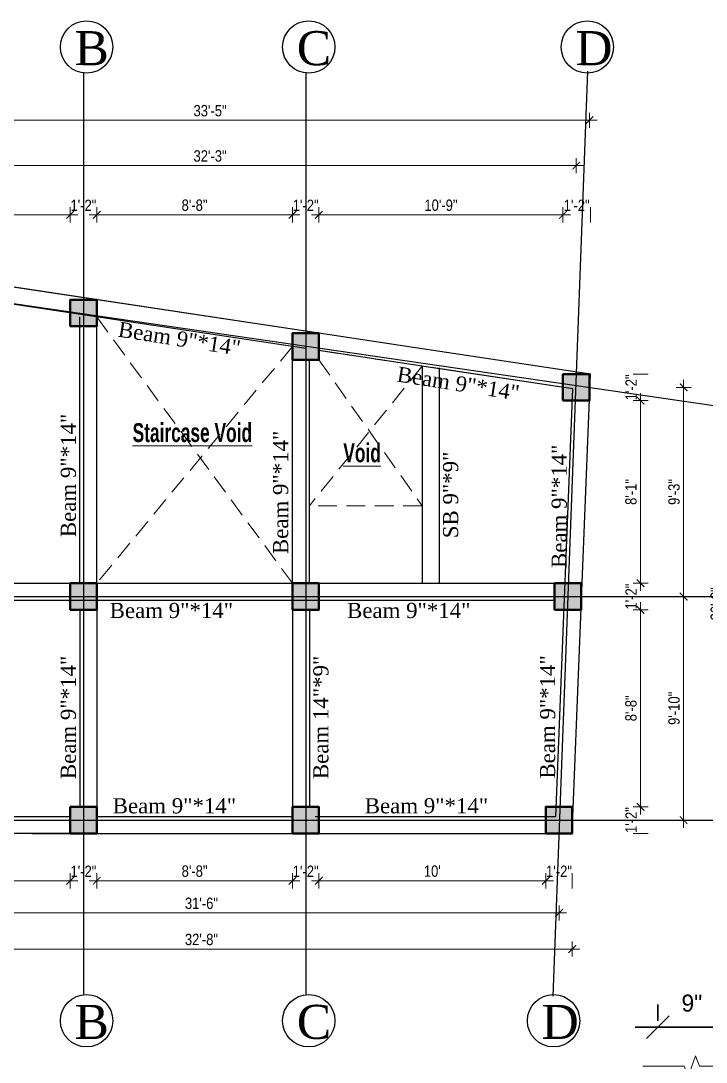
# Model space of a CAD drawing. Header units: inches. Extents: x -10117506 to -5032697, y -6529230 to -3254494.
# Drawn here: x -5041969 to -5041607, y -3261104 to -3260553 of the extents above; entities that cross this region are included whole.
import ezdxf

# ---------------------------------------------------------------- set-up
doc = ezdxf.new("R2010")
doc.units = ezdxf.units.IN
doc.header["$LTSCALE"] = 2
doc.header["$MEASUREMENT"] = 0
doc.header["$PDMODE"] = 34
doc.linetypes.add('ACAD_ISO02W100', pattern=[15, 12, -3])
doc.linetypes.add('HIDDEN', pattern=[0.375, 0.25, -0.125])
doc.layers.get('0').update_dxf_attribs({"linetype": 'CONTINUOUS'})
doc.layers.get('DEFPOINTS').update_dxf_attribs({"color": 141, "linetype": 'CONTINUOUS'})
for name, color, linetype, lineweight in [('C-COLUMN', 1, 'CONTINUOUS', 50), ('DIM 1-100', 4, 'CONTINUOUS', 13), ('DIM_LINE', 173, 'CONTINUOUS', 20), ('HACTH', 253, 'CONTINUOUS', 5), ('HATCH', 60, 'ACAD_ISO02W100', 13), ('Text-100.w', 254, 'CONTINUOUS', 9), ('Toilet', 7, 'CONTINUOUS', 25), ('TRENCH', 1, 'CONTINUOUS', 35), ('window', 4, 'CONTINUOUS', 13)]:
    doc.layers.add(name, color=color, linetype=linetype, lineweight=lineweight)
doc.layers.add('WAll', color=20, linetype='CONTINUOUS')
doc.styles.add('Arial', font='arial.ttf', dxfattribs={"width": 0.8, "height": 12})
doc.styles.add('NIR', font='COPRGTL.TTF')
doc.styles.add('ordinary', font='times.ttf')
doc.styles.get("Standard").update_dxf_attribs({"font": 'ARIALN.TTF'})
doc.styles.add('TIMES', font='times.ttf')
doc.dimstyles.new('1 by 96', dxfattribs={"dimtxt": 6, "dimasz": 4, "dimexe": 4, "dimexo": 4, "dimgap": 2, "dimtad": 1, "dimdec": 0, "dimzin": 0, "dimdsep": 46, "dimlunit": 4, "dimtxsty": 'Standard', "dimblk": 'ARCHTICK', "dimcen": 0, "dimdle": 4, "dimadec": 0, "dimazin": 0, "dimtfac": 1, "dimtdec": 0, "dimtix": 1, "dimtofl": 0, "dimtmove": 1, "dimatfit": 3, "dimldrblk": 'ARCHTICK', "dimfxl": 4, "dimfxlon": 1, "dimtolj": 1, "dimtzin": 0, "dimlwd": -1, "dimlwe": -1, "dimarcsym": 0})
doc.dimstyles.new('nir', dxfattribs={"dimtxt": 7, "dimasz": 3, "dimexe": 3, "dimexo": 3, "dimgap": 2, "dimtad": 1, "dimdec": 0, "dimzin": 3, "dimlunit": 4, "dimtxsty": 'TIMES', "dimblk": 'OBLIQUE', "dimcen": 2.5, "dimdle": 3, "dimclrt": 3, "dimadec": 0, "dimazin": 0, "dimtfac": 1, "dimtdec": 0, "dimtmove": 2, "dimatfit": 3, "dimfxl": 1, "dimarcsym": 0})

# ---------------------------------------------------------------- blocks, each defined once
blk = doc.blocks.new('_Oblique')
at = {"color": 0, "linetype": 'ByBlock', "lineweight": -2}
blk.add_line((-0.5, -0.5), (0.5, 0.5), dxfattribs=at)
blk = doc.blocks.new('*D66')
at = {"layer": 'DEFPOINTS', "color": 0, "transparency": 16777216}
for p in [(64181.38, -81180.18), (64172.38, -81185.32), (64181.38, -81185.32)]:
    blk.add_point(p, dxfattribs=at)
at = {"layer": 'DIM_LINE', "color": 0, "lineweight": -2, "transparency": 16777216}
for p, q in [((64172.38, -81179.32), (64172.38, -81177.18)), ((64181.38, -81179.32), (64181.38, -81177.18)), ((64169.38, -81180.18), (64184.38, -81180.18))]:
    blk.add_line(p, q, dxfattribs=at)
at = {"layer": 'DIM_LINE', "color": 0, "lineweight": -2, "transparency": 16777216, "xscale": 3, "yscale": 3, "zscale": 3, "rotation": 180}
blk.add_blockref('_Oblique', (64172.38, -81180.18), dxfattribs=at)
at = {"layer": 'DIM_LINE', "color": 0, "lineweight": -2, "transparency": 16777216, "xscale": 3, "yscale": 3, "zscale": 3}
blk.add_blockref('_Oblique', (64181.38, -81180.18), dxfattribs=at)
at = {"layer": 'DIM_LINE', "color": 3, "transparency": 16777216, "insert": (64176.88, -81177.01), "char_height": 2.25, "attachment_point": 5, "style": 'NIR'}
blk.add_mtext('9"', dxfattribs=at)
blk = doc.blocks.new('_ArchTick')
at = {"color": 0, "linetype": 'ByBlock', "const_width": 0.15}
blk.add_lwpolyline([(-0.5, -0.5), (0.5, 0.5)], dxfattribs=at)
blk = doc.blocks.new('*D627')
at = {"layer": 'DEFPOINTS', "color": 0, "transparency": 16777216}
for p in [(-5042055.72, -3260982.68), (-5041943.07, -3260982.68), (-5041943.07, -3261007.76)]:
    blk.add_point(p, dxfattribs=at)
at = {"layer": 'DIM 1-100', "color": 0, "transparency": 16777216}
for p, q in [((-5042055.72, -3261003.76), (-5042055.72, -3261011.76)), ((-5041943.07, -3261003.76), (-5041943.07, -3261011.76)), ((-5042059.72, -3261007.76), (-5041939.07, -3261007.76))]:
    blk.add_line(p, q, dxfattribs=at)
at = {"layer": 'DIM 1-100', "color": 0, "transparency": 16777216, "xscale": 4, "yscale": 4, "zscale": 4, "rotation": 180}
blk.add_blockref('_ArchTick', (-5042055.72, -3261007.76), dxfattribs=at)
at = {"layer": 'DIM 1-100', "color": 0, "transparency": 16777216, "xscale": 4, "yscale": 4, "zscale": 4}
blk.add_blockref('_ArchTick', (-5041943.07, -3261007.76), dxfattribs=at)
at = {"layer": 'DIM 1-100', "color": 0, "transparency": 16777216, "insert": (-5041999.4, -3261002.7), "char_height": 6, "attachment_point": 5}
blk.add_mtext('\\A1;9\'-5"', dxfattribs=at)
blk = doc.blocks.new('*D628')
at = {"layer": 'DEFPOINTS', "color": 0, "transparency": 16777216}
for p in [(-5041943.07, -3260982.68), (-5041929.07, -3260982.68), (-5041929.07, -3261007.76)]:
    blk.add_point(p, dxfattribs=at)
at = {"layer": 'DIM 1-100', "color": 0, "transparency": 16777216}
for p, q in [((-5041943.07, -3261003.76), (-5041943.07, -3261011.76)), ((-5041929.07, -3261003.76), (-5041929.07, -3261011.76))]:
    blk.add_line(p, q, dxfattribs=at)
at = {"layer": 'DIM 1-100', "color": 0, "transparency": 16777216, "insert": (-5041936.07, -3261002.75), "char_height": 6, "attachment_point": 5}
blk.add_mtext('\\A1;1\'-2"', dxfattribs=at)
blk = doc.blocks.new('*D629')
at = {"layer": 'DEFPOINTS', "color": 0, "transparency": 16777216}
for p in [(-5041929.07, -3260982.68), (-5041825.57, -3260982.68), (-5041825.57, -3261007.76)]:
    blk.add_point(p, dxfattribs=at)
at = {"layer": 'DIM 1-100', "color": 0, "transparency": 16777216}
for p, q in [((-5041929.07, -3261003.76), (-5041929.07, -3261011.76)), ((-5041825.57, -3261003.76), (-5041825.57, -3261011.76)), ((-5041933.07, -3261007.76), (-5041821.57, -3261007.76))]:
    blk.add_line(p, q, dxfattribs=at)
at = {"layer": 'DIM 1-100', "color": 0, "transparency": 16777216, "xscale": 4, "yscale": 4, "zscale": 4, "rotation": 180}
blk.add_blockref('_ArchTick', (-5041929.07, -3261007.76), dxfattribs=at)
at = {"layer": 'DIM 1-100', "color": 0, "transparency": 16777216, "xscale": 4, "yscale": 4, "zscale": 4}
blk.add_blockref('_ArchTick', (-5041825.57, -3261007.76), dxfattribs=at)
at = {"layer": 'DIM 1-100', "color": 0, "transparency": 16777216, "insert": (-5041877.32, -3261002.7), "char_height": 6, "attachment_point": 5}
blk.add_mtext('\\A1;8\'-8"', dxfattribs=at)
blk = doc.blocks.new('*D630')
at = {"layer": 'DEFPOINTS', "color": 0, "transparency": 16777216}
for p in [(-5041825.57, -3260982.68), (-5041811.57, -3260982.68), (-5041811.57, -3261007.76)]:
    blk.add_point(p, dxfattribs=at)
at = {"layer": 'DIM 1-100', "color": 0, "transparency": 16777216}
for p, q in [((-5041825.57, -3261003.76), (-5041825.57, -3261011.76)), ((-5041811.57, -3261003.76), (-5041811.57, -3261011.76))]:
    blk.add_line(p, q, dxfattribs=at)
at = {"layer": 'DIM 1-100', "color": 0, "transparency": 16777216, "insert": (-5041818.57, -3261002.75), "char_height": 6, "attachment_point": 5}
blk.add_mtext('\\A1;1\'-2"', dxfattribs=at)
blk = doc.blocks.new('*D631')
at = {"layer": 'DEFPOINTS', "color": 0, "transparency": 16777216}
for p in [(-5041811.57, -3260982.68), (-5041691.61, -3260982.68), (-5041691.61, -3261007.76)]:
    blk.add_point(p, dxfattribs=at)
at = {"layer": 'DIM 1-100', "color": 0, "transparency": 16777216}
for p, q in [((-5041811.57, -3261003.76), (-5041811.57, -3261011.76)), ((-5041691.61, -3261003.76), (-5041691.61, -3261011.76)), ((-5041815.57, -3261007.76), (-5041687.61, -3261007.76))]:
    blk.add_line(p, q, dxfattribs=at)
at = {"layer": 'DIM 1-100', "color": 0, "transparency": 16777216, "xscale": 4, "yscale": 4, "zscale": 4, "rotation": 180}
blk.add_blockref('_ArchTick', (-5041811.57, -3261007.76), dxfattribs=at)
at = {"layer": 'DIM 1-100', "color": 0, "transparency": 16777216, "xscale": 4, "yscale": 4, "zscale": 4}
blk.add_blockref('_ArchTick', (-5041691.61, -3261007.76), dxfattribs=at)
at = {"layer": 'DIM 1-100', "color": 0, "transparency": 16777216, "insert": (-5041751.59, -3261002.7), "char_height": 6, "attachment_point": 5}
blk.add_mtext("\\A1;10'", dxfattribs=at)
blk = doc.blocks.new('*D632')
at = {"layer": 'DEFPOINTS', "color": 0, "transparency": 16777216}
for p in [(-5041691.61, -3260982.68), (-5041677.61, -3260982.68), (-5041677.61, -3261007.76)]:
    blk.add_point(p, dxfattribs=at)
at = {"layer": 'DIM 1-100', "color": 0, "transparency": 16777216}
for p, q in [((-5041691.61, -3261003.76), (-5041691.61, -3261011.76)), ((-5041677.61, -3261003.76), (-5041677.61, -3261011.76))]:
    blk.add_line(p, q, dxfattribs=at)
at = {"layer": 'DIM 1-100', "color": 0, "transparency": 16777216, "insert": (-5041684.61, -3261002.75), "char_height": 6, "attachment_point": 5}
blk.add_mtext('\\A1;1\'-2"', dxfattribs=at)
blk = doc.blocks.new('*D633')
at = {"layer": 'DEFPOINTS', "color": 0, "transparency": 16777216}
for p in [(-5042062.72, -3260982.68), (-5041684.61, -3260982.68), (-5041684.61, -3261024.77)]:
    blk.add_point(p, dxfattribs=at)
at = {"layer": 'DIM 1-100', "color": 0, "transparency": 16777216}
for p, q in [((-5042062.72, -3261020.77), (-5042062.72, -3261028.77)), ((-5041684.61, -3261020.77), (-5041684.61, -3261028.77)), ((-5042066.72, -3261024.77), (-5041680.61, -3261024.77))]:
    blk.add_line(p, q, dxfattribs=at)
at = {"layer": 'DIM 1-100', "color": 0, "transparency": 16777216, "xscale": 4, "yscale": 4, "zscale": 4, "rotation": 180}
blk.add_blockref('_ArchTick', (-5042062.72, -3261024.77), dxfattribs=at)
at = {"layer": 'DIM 1-100', "color": 0, "transparency": 16777216, "xscale": 4, "yscale": 4, "zscale": 4}
blk.add_blockref('_ArchTick', (-5041684.61, -3261024.77), dxfattribs=at)
at = {"layer": 'DIM 1-100', "color": 0, "transparency": 16777216, "insert": (-5041873.67, -3261019.71), "char_height": 6, "attachment_point": 5}
blk.add_mtext('\\A1;31\'-6"', dxfattribs=at)
blk = doc.blocks.new('*D634')
at = {"layer": 'DEFPOINTS', "color": 0, "transparency": 16777216}
for p in [(-5042069.72, -3260982.68), (-5041677.61, -3260982.68), (-5042069.72, -3261043.88)]:
    blk.add_point(p, dxfattribs=at)
at = {"layer": 'DIM 1-100', "color": 0, "transparency": 16777216}
for p, q in [((-5042069.72, -3261039.88), (-5042069.72, -3261047.88)), ((-5041677.61, -3261039.88), (-5041677.61, -3261047.88)), ((-5041673.61, -3261043.88), (-5042073.72, -3261043.88))]:
    blk.add_line(p, q, dxfattribs=at)
at = {"layer": 'DIM 1-100', "color": 0, "transparency": 16777216, "xscale": 4, "yscale": 4, "zscale": 4, "rotation": 180}
blk.add_blockref('_ArchTick', (-5042069.72, -3261043.88), dxfattribs=at)
at = {"layer": 'DIM 1-100', "color": 0, "transparency": 16777216, "xscale": 4, "yscale": 4, "zscale": 4}
blk.add_blockref('_ArchTick', (-5041677.61, -3261043.88), dxfattribs=at)
at = {"layer": 'DIM 1-100', "color": 0, "transparency": 16777216, "insert": (-5041873.67, -3261038.82), "char_height": 6, "attachment_point": 5}
blk.add_mtext('\\A1;32\'-8"', dxfattribs=at)
blk = doc.blocks.new('*D635')
at = {"layer": 'DEFPOINTS', "color": 0, "transparency": 16777216}
for p in [(-5041668.51, -3260739.86), (-5041668.59, -3260753.86), (-5041641.49, -3260753.86)]:
    blk.add_point(p, dxfattribs=at)
at = {"layer": 'DIM 1-100', "color": 0, "transparency": 16777216}
for p, q in [((-5041645.49, -3260739.86), (-5041637.49, -3260739.86)), ((-5041645.49, -3260753.86), (-5041637.49, -3260753.86))]:
    blk.add_line(p, q, dxfattribs=at)
at = {"layer": 'DIM 1-100', "color": 0, "transparency": 16777216, "insert": (-5041646.5, -3260746.86), "char_height": 6, "attachment_point": 5, "rotation": 90}
blk.add_mtext('\\A1;1\'-2"', dxfattribs=at)
blk = doc.blocks.new('*D636')
at = {"layer": 'DEFPOINTS', "color": 0, "transparency": 16777216}
for p in [(-5041668.59, -3260753.86), (-5041672.95, -3260850.45), (-5041641.49, -3260850.45)]:
    blk.add_point(p, dxfattribs=at)
at = {"layer": 'DIM 1-100', "color": 0, "transparency": 16777216}
for p, q in [((-5041645.49, -3260753.86), (-5041637.49, -3260753.86)), ((-5041641.49, -3260749.86), (-5041641.49, -3260854.45)), ((-5041645.49, -3260850.45), (-5041637.49, -3260850.45))]:
    blk.add_line(p, q, dxfattribs=at)
at = {"layer": 'DIM 1-100', "color": 0, "transparency": 16777216, "xscale": 4, "yscale": 4, "zscale": 4}
for p, rotation in [((-5041641.49, -3260753.86), 90), ((-5041641.49, -3260850.45), 270)]:
    blk.add_blockref('_ArchTick', p, dxfattribs=dict(at, rotation=rotation))
at = {"layer": 'DIM 1-100', "color": 0, "transparency": 16777216, "insert": (-5041646.55, -3260802.16), "char_height": 6, "attachment_point": 5, "rotation": 90}
blk.add_mtext('\\A1;8\'-1"', dxfattribs=at)
blk = doc.blocks.new('*D637')
at = {"layer": 'DEFPOINTS', "color": 0, "transparency": 16777216}
for p in [(-5041672.95, -3260850.45), (-5041672.95, -3260864.45), (-5041641.49, -3260864.45)]:
    blk.add_point(p, dxfattribs=at)
at = {"layer": 'DIM 1-100', "color": 0, "transparency": 16777216}
for p, q in [((-5041645.49, -3260850.45), (-5041637.49, -3260850.45)), ((-5041645.49, -3260864.45), (-5041637.49, -3260864.45))]:
    blk.add_line(p, q, dxfattribs=at)
at = {"layer": 'DIM 1-100', "color": 0, "transparency": 16777216, "insert": (-5041646.5, -3260857.45), "char_height": 6, "attachment_point": 5, "rotation": 90}
blk.add_mtext('\\A1;1\'-2"', dxfattribs=at)
blk = doc.blocks.new('*D638')
at = {"layer": 'DEFPOINTS', "color": 0, "transparency": 16777216}
for p in [(-5041672.95, -3260864.45), (-5041677.61, -3260968.68), (-5041641.49, -3260968.68)]:
    blk.add_point(p, dxfattribs=at)
at = {"layer": 'DIM 1-100', "color": 0, "transparency": 16777216}
for p, q in [((-5041641.49, -3260860.45), (-5041641.49, -3260972.68)), ((-5041645.49, -3260864.45), (-5041637.49, -3260864.45)), ((-5041645.49, -3260968.68), (-5041637.49, -3260968.68))]:
    blk.add_line(p, q, dxfattribs=at)
at = {"layer": 'DIM 1-100', "color": 0, "transparency": 16777216, "xscale": 4, "yscale": 4, "zscale": 4}
for p, rotation in [((-5041641.49, -3260864.45), 90), ((-5041641.49, -3260968.68), 270)]:
    blk.add_blockref('_ArchTick', p, dxfattribs=dict(at, rotation=rotation))
at = {"layer": 'DIM 1-100', "color": 0, "transparency": 16777216, "insert": (-5041646.55, -3260916.57), "char_height": 6, "attachment_point": 5, "rotation": 90}
blk.add_mtext('\\A1;8\'-8"', dxfattribs=at)
blk = doc.blocks.new('*D639')
at = {"layer": 'DEFPOINTS', "color": 0, "transparency": 16777216}
for p in [(-5041677.61, -3260968.68), (-5041677.61, -3260982.68), (-5041641.49, -3260982.68)]:
    blk.add_point(p, dxfattribs=at)
at = {"layer": 'DIM 1-100', "color": 0, "transparency": 16777216}
for p, q in [((-5041645.49, -3260968.68), (-5041637.49, -3260968.68)), ((-5041645.49, -3260982.68), (-5041637.49, -3260982.68))]:
    blk.add_line(p, q, dxfattribs=at)
at = {"layer": 'DIM 1-100', "color": 0, "transparency": 16777216, "insert": (-5041646.5, -3260975.68), "char_height": 6, "attachment_point": 5, "rotation": 90}
blk.add_mtext('\\A1;1\'-2"', dxfattribs=at)
blk = doc.blocks.new('*D640')
at = {"layer": 'DEFPOINTS', "color": 0, "transparency": 16777216}
for p in [(-5041668.51, -3260746.86), (-5041672.95, -3260857.45), (-5041618.72, -3260857.45)]:
    blk.add_point(p, dxfattribs=at)
at = {"layer": 'DIM 1-100', "color": 0, "transparency": 16777216}
for p, q in [((-5041618.72, -3260742.86), (-5041618.72, -3260861.45)), ((-5041622.72, -3260746.86), (-5041614.72, -3260746.86)), ((-5041622.72, -3260857.45), (-5041614.72, -3260857.45))]:
    blk.add_line(p, q, dxfattribs=at)
at = {"layer": 'DIM 1-100', "color": 0, "transparency": 16777216, "xscale": 4, "yscale": 4, "zscale": 4}
for p, rotation in [((-5041618.72, -3260746.86), 90), ((-5041618.72, -3260857.45), 270)]:
    blk.add_blockref('_ArchTick', p, dxfattribs=dict(at, rotation=rotation))
at = {"layer": 'DIM 1-100', "color": 0, "transparency": 16777216, "insert": (-5041623.78, -3260802.16), "char_height": 6, "attachment_point": 5, "rotation": 90}
blk.add_mtext('\\A1;9\'-3"', dxfattribs=at)
blk = doc.blocks.new('*D641')
at = {"layer": 'DEFPOINTS', "color": 0, "transparency": 16777216}
for p in [(-5041672.95, -3260857.45), (-5041677.61, -3260975.68), (-5041618.72, -3260975.68)]:
    blk.add_point(p, dxfattribs=at)
at = {"layer": 'DIM 1-100', "color": 0, "transparency": 16777216}
for p, q in [((-5041622.72, -3260857.45), (-5041614.72, -3260857.45)), ((-5041618.72, -3260853.45), (-5041618.72, -3260979.68)), ((-5041622.72, -3260975.68), (-5041614.72, -3260975.68))]:
    blk.add_line(p, q, dxfattribs=at)
at = {"layer": 'DIM 1-100', "color": 0, "transparency": 16777216, "xscale": 4, "yscale": 4, "zscale": 4}
for p, rotation in [((-5041618.72, -3260857.45), 90), ((-5041618.72, -3260975.68), 270)]:
    blk.add_blockref('_ArchTick', p, dxfattribs=dict(at, rotation=rotation))
at = {"layer": 'DIM 1-100', "color": 0, "transparency": 16777216, "insert": (-5041623.78, -3260916.57), "char_height": 6, "attachment_point": 5, "rotation": 90}
blk.add_mtext('\\A1;9\'-10"', dxfattribs=at)
blk = doc.blocks.new('*D642')
at = {"layer": 'DEFPOINTS', "color": 0, "transparency": 16777216}
for p in [(-5041668.04, -3260739.92), (-5041596.38, -3260739.92), (-5041677.61, -3260982.68)]:
    blk.add_point(p, dxfattribs=at)
at = {"layer": 'DIM 1-100', "color": 0, "transparency": 16777216}
for p, q in [((-5041596.38, -3260986.68), (-5041596.38, -3260735.92)), ((-5041600.38, -3260739.92), (-5041592.38, -3260739.92)), ((-5041600.38, -3260982.68), (-5041592.38, -3260982.68))]:
    blk.add_line(p, q, dxfattribs=at)
at = {"layer": 'DIM 1-100', "color": 0, "transparency": 16777216, "xscale": 4, "yscale": 4, "zscale": 4}
for p, rotation in [((-5041596.38, -3260739.92), 90), ((-5041596.38, -3260982.68), 270)]:
    blk.add_blockref('_ArchTick', p, dxfattribs=dict(at, rotation=rotation))
at = {"layer": 'DIM 1-100', "color": 0, "transparency": 16777216, "insert": (-5041601.44, -3260861.3), "char_height": 6, "attachment_point": 5, "rotation": 90}
blk.add_mtext('\\A1;20\'-3"', dxfattribs=at)
blk = doc.blocks.new('*D644')
at = {"layer": 'DEFPOINTS', "color": 0, "transparency": 16777216}
for p in [(-5041943.07, -3260655.6), (-5042055.72, -3260681.39), (-5041943.07, -3260700.51)]:
    blk.add_point(p, dxfattribs=at)
at = {"layer": 'DIM 1-100', "color": 0, "transparency": 16777216}
for p, q in [((-5042055.72, -3260659.6), (-5042055.72, -3260651.6)), ((-5041943.07, -3260659.6), (-5041943.07, -3260651.6)), ((-5042059.72, -3260655.6), (-5041939.07, -3260655.6))]:
    blk.add_line(p, q, dxfattribs=at)
at = {"layer": 'DIM 1-100', "color": 0, "transparency": 16777216, "xscale": 4, "yscale": 4, "zscale": 4, "rotation": 180}
blk.add_blockref('_ArchTick', (-5042055.72, -3260655.6), dxfattribs=at)
at = {"layer": 'DIM 1-100', "color": 0, "transparency": 16777216, "xscale": 4, "yscale": 4, "zscale": 4}
blk.add_blockref('_ArchTick', (-5041943.07, -3260655.6), dxfattribs=at)
at = {"layer": 'DIM 1-100', "color": 0, "transparency": 16777216, "insert": (-5041999.4, -3260650.53), "char_height": 6, "attachment_point": 5}
blk.add_mtext('\\A1;9\'-5"', dxfattribs=at)
blk = doc.blocks.new('*D595')
at = {"layer": 'DEFPOINTS', "color": 0, "transparency": 16777216}
for p in [(-5041929.07, -3260655.6), (-5041943.07, -3260700.51), (-5041929.07, -3260700.51)]:
    blk.add_point(p, dxfattribs=at)
at = {"layer": 'DIM 1-100', "color": 0, "transparency": 16777216}
for p, q in [((-5041943.07, -3260659.6), (-5041943.07, -3260651.6)), ((-5041929.07, -3260659.6), (-5041929.07, -3260651.6))]:
    blk.add_line(p, q, dxfattribs=at)
at = {"layer": 'DIM 1-100', "color": 0, "transparency": 16777216, "insert": (-5041936.07, -3260650.58), "char_height": 6, "attachment_point": 5}
blk.add_mtext('\\A1;1\'-2"', dxfattribs=at)
blk = doc.blocks.new('*D596')
at = {"layer": 'DEFPOINTS', "color": 0, "transparency": 16777216}
for p in [(-5041825.57, -3260655.6), (-5041929.07, -3260700.51), (-5041825.57, -3260718.25)]:
    blk.add_point(p, dxfattribs=at)
at = {"layer": 'DIM 1-100', "color": 0, "transparency": 16777216}
for p, q in [((-5041929.07, -3260659.6), (-5041929.07, -3260651.6)), ((-5041825.57, -3260659.6), (-5041825.57, -3260651.6)), ((-5041933.07, -3260655.6), (-5041821.57, -3260655.6))]:
    blk.add_line(p, q, dxfattribs=at)
at = {"layer": 'DIM 1-100', "color": 0, "transparency": 16777216, "xscale": 4, "yscale": 4, "zscale": 4, "rotation": 180}
blk.add_blockref('_ArchTick', (-5041929.07, -3260655.6), dxfattribs=at)
at = {"layer": 'DIM 1-100', "color": 0, "transparency": 16777216, "xscale": 4, "yscale": 4, "zscale": 4}
blk.add_blockref('_ArchTick', (-5041825.57, -3260655.6), dxfattribs=at)
at = {"layer": 'DIM 1-100', "color": 0, "transparency": 16777216, "insert": (-5041877.32, -3260650.53), "char_height": 6, "attachment_point": 5}
blk.add_mtext('\\A1;8\'-8"', dxfattribs=at)
blk = doc.blocks.new('*D597')
at = {"layer": 'DEFPOINTS', "color": 0, "transparency": 16777216}
for p in [(-5041811.57, -3260655.6), (-5041825.57, -3260718.25), (-5041811.57, -3260718.25)]:
    blk.add_point(p, dxfattribs=at)
at = {"layer": 'DIM 1-100', "color": 0, "transparency": 16777216}
for p, q in [((-5041825.57, -3260659.6), (-5041825.57, -3260651.6)), ((-5041811.57, -3260659.6), (-5041811.57, -3260651.6))]:
    blk.add_line(p, q, dxfattribs=at)
at = {"layer": 'DIM 1-100', "color": 0, "transparency": 16777216, "insert": (-5041818.57, -3260650.58), "char_height": 6, "attachment_point": 5}
blk.add_mtext('\\A1;1\'-2"', dxfattribs=at)
blk = doc.blocks.new('*D598')
at = {"layer": 'DEFPOINTS', "color": 0, "transparency": 16777216}
for p in [(-5041682.51, -3260655.6), (-5041811.57, -3260718.25), (-5041682.51, -3260739.86)]:
    blk.add_point(p, dxfattribs=at)
at = {"layer": 'DIM 1-100', "color": 0, "transparency": 16777216}
for p, q in [((-5041811.57, -3260659.6), (-5041811.57, -3260651.6)), ((-5041682.51, -3260659.6), (-5041682.51, -3260651.6)), ((-5041815.57, -3260655.6), (-5041678.51, -3260655.6))]:
    blk.add_line(p, q, dxfattribs=at)
at = {"layer": 'DIM 1-100', "color": 0, "transparency": 16777216, "xscale": 4, "yscale": 4, "zscale": 4, "rotation": 180}
blk.add_blockref('_ArchTick', (-5041811.57, -3260655.6), dxfattribs=at)
at = {"layer": 'DIM 1-100', "color": 0, "transparency": 16777216, "xscale": 4, "yscale": 4, "zscale": 4}
blk.add_blockref('_ArchTick', (-5041682.51, -3260655.6), dxfattribs=at)
at = {"layer": 'DIM 1-100', "color": 0, "transparency": 16777216, "insert": (-5041747.04, -3260650.53), "char_height": 6, "attachment_point": 5}
blk.add_mtext('\\A1;10\'-9"', dxfattribs=at)
blk = doc.blocks.new('*D599')
at = {"layer": 'DEFPOINTS', "color": 0, "transparency": 16777216}
for p in [(-5041668.04, -3260655.6), (-5041682.51, -3260739.86), (-5041668.04, -3260739.92)]:
    blk.add_point(p, dxfattribs=at)
at = {"layer": 'DIM 1-100', "color": 0, "transparency": 16777216}
for p, q in [((-5041682.51, -3260659.6), (-5041682.51, -3260651.6)), ((-5041668.04, -3260659.6), (-5041668.04, -3260651.6))]:
    blk.add_line(p, q, dxfattribs=at)
at = {"layer": 'DIM 1-100', "color": 0, "transparency": 16777216, "insert": (-5041675.27, -3260650.58), "char_height": 6, "attachment_point": 5}
blk.add_mtext('\\A1;1\'-2"', dxfattribs=at)
blk = doc.blocks.new('*D600')
at = {"layer": 'DEFPOINTS', "color": 0, "transparency": 16777216}
for p in [(-5041675.51, -3260629.56), (-5042062.72, -3260681.39), (-5041675.51, -3260739.86)]:
    blk.add_point(p, dxfattribs=at)
at = {"layer": 'DIM 1-100', "color": 0, "transparency": 16777216}
for p, q in [((-5042062.72, -3260633.56), (-5042062.72, -3260625.56)), ((-5041675.51, -3260633.56), (-5041675.51, -3260625.56)), ((-5042066.72, -3260629.56), (-5041671.51, -3260629.56))]:
    blk.add_line(p, q, dxfattribs=at)
at = {"layer": 'DIM 1-100', "color": 0, "transparency": 16777216, "xscale": 4, "yscale": 4, "zscale": 4, "rotation": 180}
blk.add_blockref('_ArchTick', (-5042062.72, -3260629.56), dxfattribs=at)
at = {"layer": 'DIM 1-100', "color": 0, "transparency": 16777216, "xscale": 4, "yscale": 4, "zscale": 4}
blk.add_blockref('_ArchTick', (-5041675.51, -3260629.56), dxfattribs=at)
at = {"layer": 'DIM 1-100', "color": 0, "transparency": 16777216, "insert": (-5041869.12, -3260624.5), "char_height": 6, "attachment_point": 5}
blk.add_mtext('\\A1;32\'-3"', dxfattribs=at)
blk = doc.blocks.new('*D601')
at = {"layer": 'DEFPOINTS', "color": 0, "transparency": 16777216}
for p in [(-5041668.51, -3260605.6), (-5042069.72, -3260681.39), (-5041668.51, -3260739.86)]:
    blk.add_point(p, dxfattribs=at)
at = {"layer": 'DIM 1-100', "color": 0, "transparency": 16777216}
for p, q in [((-5042069.72, -3260609.6), (-5042069.72, -3260601.6)), ((-5041668.51, -3260609.6), (-5041668.51, -3260601.6)), ((-5042073.72, -3260605.6), (-5041664.51, -3260605.6))]:
    blk.add_line(p, q, dxfattribs=at)
at = {"layer": 'DIM 1-100', "color": 0, "transparency": 16777216, "xscale": 4, "yscale": 4, "zscale": 4, "rotation": 180}
blk.add_blockref('_ArchTick', (-5042069.72, -3260605.6), dxfattribs=at)
at = {"layer": 'DIM 1-100', "color": 0, "transparency": 16777216, "xscale": 4, "yscale": 4, "zscale": 4}
blk.add_blockref('_ArchTick', (-5041668.51, -3260605.6), dxfattribs=at)
at = {"layer": 'DIM 1-100', "color": 0, "transparency": 16777216, "insert": (-5041869.12, -3260600.54), "char_height": 6, "attachment_point": 5}
blk.add_mtext('\\A1;33\'-5"', dxfattribs=at)
blk = doc.blocks.new('footing wall sec')
at = {"layer": 'HATCH', "linetype": 'Continuous'}
blk.add_lwpolyline([(69682.35, -69332.58), (69687.85, -69332.58), (69688.35, -69333.96), (69689.35, -69331.21), (69689.85, -69332.58), (69695.35, -69332.58)], dxfattribs=at)
at = {"layer": 'DIM_LINE'}
dim = blk.add_linear_dim(base=(69693.35, -69327.44), p1=(69684.35, -69332.58), p2=(69693.35, -69332.58), dimstyle='nir', override={"dimtxt": 2.25}, dxfattribs=at)
dim.commit()
dim.dimension.update_dxf_attribs({"geometry": '*D66', "text_midpoint": (69688.85, -69324.27), "insert": (5511.97, 11852.74)})

msp = doc.modelspace()

# ---------------------------------------------------------------- hatches: boundary and pattern name
at = {"layer": 'C-COLUMN'}
h = msp.add_hatch(color=256, dxfattribs=at)
h.dxf.hatch_style = 1
h.paths.add_polyline_path([(-5041929.07, -3260700.51), (-5041943.07, -3260700.51), (-5041943.07, -3260714.51), (-5041929.07, -3260714.51)])
h = msp.add_hatch(color=256, dxfattribs=at)
h.dxf.hatch_style = 1
h.paths.add_polyline_path([(-5041811.57, -3260718.25), (-5041825.57, -3260718.25), (-5041825.57, -3260732.25), (-5041811.57, -3260732.25)])
h = msp.add_hatch(color=256, dxfattribs=at)
h.dxf.hatch_style = 1
h.paths.add_polyline_path([(-5041668.51, -3260739.86), (-5041682.51, -3260739.86), (-5041682.51, -3260753.86), (-5041668.51, -3260753.86)])
h = msp.add_hatch(color=256, dxfattribs=at)
h.dxf.hatch_style = 1
h.paths.add_polyline_path([(-5041929.07, -3260850.45), (-5041943.07, -3260850.45), (-5041943.07, -3260864.45), (-5041929.07, -3260864.45)])
h = msp.add_hatch(color=256, dxfattribs=at)
h.dxf.hatch_style = 1
h.paths.add_polyline_path([(-5041811.57, -3260850.45), (-5041825.57, -3260850.45), (-5041825.57, -3260864.45), (-5041811.57, -3260864.45)])
h = msp.add_hatch(color=256, dxfattribs=at)
h.dxf.hatch_style = 1
h.paths.add_polyline_path([(-5041672.95, -3260850.45), (-5041686.95, -3260850.45), (-5041686.95, -3260864.45), (-5041672.95, -3260864.45)])
h = msp.add_hatch(color=256, dxfattribs=at)
h.dxf.hatch_style = 1
h.paths.add_polyline_path([(-5041929.07, -3260968.68), (-5041943.07, -3260968.68), (-5041943.07, -3260982.68), (-5041929.07, -3260982.68)])
h = msp.add_hatch(color=256, dxfattribs=at)
h.dxf.hatch_style = 1
h.paths.add_polyline_path([(-5041811.57, -3260968.68), (-5041825.57, -3260968.68), (-5041825.57, -3260982.68), (-5041811.57, -3260982.68)])
h = msp.add_hatch(color=256, dxfattribs=at)
h.dxf.hatch_style = 1
h.paths.add_polyline_path([(-5041677.61, -3260968.68), (-5041691.61, -3260968.68), (-5041691.61, -3260982.68), (-5041677.61, -3260982.68)])

# ---------------------------------------------------------------- linework, layer by layer
for p, q in [((-5041936.07, -3260580.13), (-5041936.07, -3261067.77)), ((-5041818.57, -3260580.13), (-5041818.57, -3261067.77)), ((-5041669.5, -3260579.54), (-5041687.84, -3261068.81))]:
    msp.add_line(p, q)
for points in [[(-5041943.07, -3260714.51), (-5041929.07, -3260714.51), (-5041929.07, -3260700.51), (-5041943.07, -3260700.51)], [(-5041825.57, -3260732.25), (-5041811.57, -3260732.25), (-5041811.57, -3260718.25), (-5041825.57, -3260718.25)], [(-5041682.51, -3260753.86), (-5041668.51, -3260753.86), (-5041668.51, -3260739.86), (-5041682.51, -3260739.86)], [(-5041943.07, -3260864.45), (-5041929.07, -3260864.45), (-5041929.07, -3260850.45), (-5041943.07, -3260850.45)], [(-5041825.57, -3260864.45), (-5041811.57, -3260864.45), (-5041811.57, -3260850.45), (-5041825.57, -3260850.45)], [(-5041686.95, -3260864.45), (-5041672.95, -3260864.45), (-5041672.95, -3260850.45), (-5041686.95, -3260850.45)], [(-5041943.07, -3260982.68), (-5041929.07, -3260982.68), (-5041929.07, -3260968.68), (-5041943.07, -3260968.68)], [(-5041825.57, -3260982.68), (-5041811.57, -3260982.68), (-5041811.57, -3260968.68), (-5041825.57, -3260968.68)], [(-5041691.61, -3260982.68), (-5041677.61, -3260982.68), (-5041677.61, -3260968.68), (-5041691.61, -3260968.68)]]:
    msp.add_lwpolyline(points, close=True, dxfattribs=at)
at = {"layer": 'HACTH', "linetype": 'HIDDEN', "ltscale": 20}
for p, q in [((-5041929.07, -3260709.61), (-5041825.57, -3260850.45)), ((-5041825.57, -3260725.25), (-5041929.07, -3260850.45)), ((-5041757.03, -3260735.59), (-5041816.57, -3260809.45)), ((-5041811.57, -3260732.25), (-5041757.03, -3260809.45))]:
    msp.add_line(p, q, dxfattribs=at)
msp.add_lwpolyline([(-5041757.03, -3260809.45), (-5041816.57, -3260809.45), (-5041816.57, -3260732.25), (-5041811.57, -3260732.25), (-5041811.57, -3260727.35), (-5041757.03, -3260735.59), (-5041757.03, -3260809.45)], dxfattribs=at)
at = {"layer": 'Toilet'}
for p, q in [((-5042161.83, -3260674.96), (-5041555.26, -3260763.36)), ((-5041677.61, -3260982.68), (-5041668.04, -3260739.92)), ((-5042161.72, -3260857.45), (-5041555.1, -3260857.45)), ((-5042161.72, -3260975.68), (-5041555.1, -3260975.68))]:
    msp.add_line(p, q, dxfattribs=at)
for centre in [(-5041934.43, -3260566.84), (-5041816.93, -3260566.84), (-5041669.64, -3260566.84), (-5041934.43, -3261081.77), (-5041816.93, -3261081.77), (-5041687.48, -3261081.77)]:
    msp.add_circle(centre, 13.84, dxfattribs=at)
at = {"layer": 'WAll'}
for p, q in [((-5041811.57, -3260718.25), (-5042055.72, -3260681.39)), ((-5041811.57, -3260718.25), (-5042055.72, -3260681.39)), ((-5041938.07, -3260850.45), (-5041938.07, -3260709.61)), ((-5041929.07, -3260733.98), (-5041929.07, -3260709.61)), ((-5041929.07, -3260850.45), (-5041929.07, -3260709.61)), ((-5041757.03, -3260726.48), (-5041811.57, -3260718.25)), ((-5041668.04, -3260739.92), (-5041757.03, -3260726.48)), ((-5041668.04, -3260739.92), (-5041757.03, -3260726.48)), ((-5041825.57, -3260850.45), (-5041825.57, -3260732.25)), ((-5041816.57, -3260850.45), (-5041816.57, -3260732.25)), ((-5041757.03, -3260735.59), (-5041757.03, -3260850.45)), ((-5041748.03, -3260736.51), (-5041748.03, -3260850.45)), ((-5042055.72, -3260850.45), (-5041686.95, -3260850.45)), ((-5042055.72, -3260859.45), (-5041686.95, -3260859.45)), ((-5041938.57, -3260864.45), (-5041933.57, -3260864.45)), ((-5041938.07, -3260864.45), (-5041938.07, -3260968.68)), ((-5041929.07, -3260864.45), (-5041929.07, -3260968.68)), ((-5041825.57, -3260864.45), (-5041825.57, -3260968.68)), ((-5041816.57, -3260864.45), (-5041816.57, -3260968.68))]:
    msp.add_line(p, q, dxfattribs=at)
for points in [[(-5041818.57, -3260726.29), (-5042161.76, -3260674.48)], [(-5041818.57, -3260726.29), (-5042161.76, -3260674.48)], [(-5041811.57, -3260718.25), (-5042055.72, -3260681.39)], [(-5041715.59, -3260982.68), (-5041677.61, -3260982.68), (-5041668.04, -3260739.92), (-5041757.03, -3260726.48)], [(-5041757.03, -3260735.59), (-5041811.57, -3260727.35)], [(-5041757.03, -3260735.59), (-5041811.57, -3260727.35)], [(-5041715.59, -3260973.68), (-5041686.27, -3260973.68), (-5041677.35, -3260747.62), (-5041758.38, -3260735.38)], [(-5041677.35, -3260747.62), (-5041752.03, -3260736.34)], [(-5042055.72, -3260973.68), (-5041943.07, -3260973.68)], [(-5041963.4, -3260973.68), (-5041943.07, -3260973.68)], [(-5041929.07, -3260973.68), (-5041825.57, -3260973.68)], [(-5041839.32, -3260973.68), (-5041825.57, -3260973.68)], [(-5041813.57, -3260973.68), (-5041691.61, -3260973.68)], [(-5041715.59, -3260973.68), (-5041689.61, -3260973.68)], [(-5041943.07, -3260982.68), (-5042055.72, -3260982.68)], [(-5041963.4, -3260982.68), (-5041943.07, -3260982.68)], [(-5041929.07, -3260982.68), (-5041825.57, -3260982.68)], [(-5041839.32, -3260982.68), (-5041691.61, -3260982.68)]]:
    msp.add_lwpolyline(points, dxfattribs=at)
at = {"layer": 'window'}
msp.add_line((-5041816.57, -3260761.64), (-5041816.57, -3260737.25), dxfattribs=at)

# ---------------------------------------------------------------- block references
at = {"layer": 'TRENCH', "xscale": 4, "yscale": 4, "zscale": 4}
msp.add_blockref('footing wall sec', (-5320369.76, -2983775.42), dxfattribs=at)

# ---------------------------------------------------------------- texts
at = {"layer": 'Text-100.w', "char_height": 10, "width": 284.5512, "attachment_point": 2, "style": 'Arial'}
for s, insert in [('\\A1;{\\fArial Narrow|b1|i0|c0|p34;\\LStaircase Void}', (-5041878.49, -3260765.75)), ('\\A1;{\\fArial Narrow|b1|i0|c0|p34;\\LVoid}', (-5041788.74, -3260776.45))]:
    msp.add_mtext(s, dxfattribs=dict(at, insert=insert))
at = {"layer": 'Toilet', "char_height": 18, "width": 45.2776, "attachment_point": 1, "style": 'ordinary'}
for s, insert in [('B', (-5041940.75, -3260558.44)), ('C', (-5041823.25, -3260558.44)), ('D', (-5041675.96, -3260558.44)), ('B', (-5041940.75, -3261073.37)), ('C', (-5041823.25, -3261073.37)), ('D', (-5041693.8, -3261073.37))]:
    msp.add_mtext(s, dxfattribs=dict(at, insert=insert))
at = {"layer": 'Toilet', "char_height": 8, "attachment_point": 9, "style": 'ordinary'}
for s, insert, rotation in [('Beam 9"*14"', (-5041853.76, -3260730.2), 351.0659), ('Beam 9"*14"', (-5041706.29, -3260753.91), 351.0659), ('Beam 9"*14"', (-5041939.96, -3260760.78), 90), ('Beam 9"*14"', (-5041827.7, -3260769.75), 90), ('SB 9"*9"', (-5041737.82, -3260780.82), 90), ('Beam 9"*14"', (-5041680.42, -3260777.11), 90), ('Beam 9"*14"', (-5041939.96, -3260888.75), 90), ('Beam 14"*9"', (-5041806.44, -3260888.75), 90), ('Beam 9"*14"', (-5041686.54, -3260888.48), 90)]:
    msp.add_mtext(s, dxfattribs=dict(at, insert=insert, rotation=rotation))
for insert in [(-5041856.95, -3260868.92), (-5041731.43, -3260868.92), (-5041855.35, -3260972.22), (-5041722.09, -3260972.22)]:
    msp.add_mtext('Beam 9"*14"', dxfattribs=dict(at, insert=insert))

# ---------------------------------------------------------------- dimensions: what is measured, and where the dimension line sits
at = {"layer": 'DIM 1-100'}
for base, p1, p2, picture, middle in [((-5041668.51, -3260605.6), (-5042069.72, -3260681.39), (-5041668.51, -3260739.86), '*D601', (-5041869.12, -3260600.54)), ((-5041675.51, -3260629.56), (-5042062.72, -3260681.39), (-5041675.51, -3260739.86), '*D600', (-5041869.12, -3260624.5)), ((-5041943.07, -3260655.6), (-5042055.72, -3260681.39), (-5041943.07, -3260700.51), '*D644', (-5041999.4, -3260650.53)), ((-5041929.07, -3260655.6), (-5041943.07, -3260700.51), (-5041929.07, -3260700.51), '*D595', (-5041936.07, -3260650.58)), ((-5041825.57039902, -3260655.59659244), (-5041929.07039902, -3260700.50816676), (-5041825.57039902, -3260718.24873126), '*D596', (-5041877.32039902, -3260650.53315451)), ((-5041811.57, -3260655.6), (-5041825.57, -3260718.25), (-5041811.57, -3260718.25), '*D597', (-5041818.57, -3260650.58)), ((-5041682.51, -3260655.6), (-5041811.57, -3260718.25), (-5041682.51, -3260739.86), '*D598', (-5041747.04, -3260650.53)), ((-5041668.04, -3260655.6), (-5041682.51, -3260739.86), (-5041668.04, -3260739.92), '*D599', (-5041675.27, -3260650.58)), ((-5042069.72, -3261043.88), (-5041677.61, -3260982.68), (-5042069.72, -3260982.68), '*D634', (-5041873.67, -3261038.82)), ((-5041684.61, -3261024.77), (-5042062.72, -3260982.68), (-5041684.61, -3260982.68), '*D633', (-5041873.67, -3261019.71)), ((-5041943.07, -3261007.76), (-5042055.72, -3260982.68), (-5041943.07, -3260982.68), '*D627', (-5041999.4, -3261002.7)), ((-5041929.07, -3261007.76), (-5041943.07, -3260982.68), (-5041929.07, -3260982.68), '*D628', (-5041936.07, -3261002.75)), ((-5041825.57039902, -3261007.75850541), (-5041929.07039902, -3260982.68418127), (-5041825.57039902, -3260982.68418127), '*D629', (-5041877.32039902, -3261002.69506748)), ((-5041811.57, -3261007.76), (-5041825.57, -3260982.68), (-5041811.57, -3260982.68), '*D630', (-5041818.57, -3261002.75)), ((-5041691.61, -3261007.76), (-5041811.57, -3260982.68), (-5041691.61, -3260982.68), '*D631', (-5041751.59, -3261002.7)), ((-5041677.61, -3261007.76), (-5041691.61, -3260982.68), (-5041677.61, -3260982.68), '*D632', (-5041684.61, -3261002.75))]:
    dim = msp.add_linear_dim(base=base, p1=p1, p2=p2, dimstyle='1 by 96', dxfattribs=at)
    dim.commit()
    dim.dimension.update_dxf_attribs({"geometry": picture, "text_midpoint": middle})
for base, p1, p2, picture, middle in [((-5041596.38, -3260739.92), (-5041677.61, -3260982.68), (-5041668.04, -3260739.92), '*D642', (-5041601.44, -3260861.3)), ((-5041618.72, -3260857.45), (-5041668.51, -3260746.86), (-5041672.95, -3260857.45), '*D640', (-5041623.78, -3260802.16)), ((-5041641.49, -3260753.86), (-5041668.51, -3260739.86), (-5041668.59, -3260753.86), '*D635', (-5041646.5, -3260746.86)), ((-5041641.49, -3260850.45), (-5041668.59, -3260753.86), (-5041672.95, -3260850.45), '*D636', (-5041646.55, -3260802.16)), ((-5041641.49, -3260864.45), (-5041672.95, -3260850.45), (-5041672.95, -3260864.45), '*D637', (-5041646.5, -3260857.45)), ((-5041618.72, -3260975.68), (-5041672.95, -3260857.45), (-5041677.61, -3260975.68), '*D641', (-5041623.78, -3260916.57)), ((-5041641.49, -3260968.68), (-5041672.95, -3260864.45), (-5041677.61, -3260968.68), '*D638', (-5041646.55, -3260916.57)), ((-5041641.49, -3260982.68), (-5041677.61, -3260968.68), (-5041677.61, -3260982.68), '*D639', (-5041646.5, -3260975.68))]:
    dim = msp.add_linear_dim(base=base, p1=p1, p2=p2, angle=90, dimstyle='1 by 96', dxfattribs=at)
    dim.commit()
    dim.dimension.update_dxf_attribs({"geometry": picture, "text_midpoint": middle})

doc.saveas('drawing.dxf')
